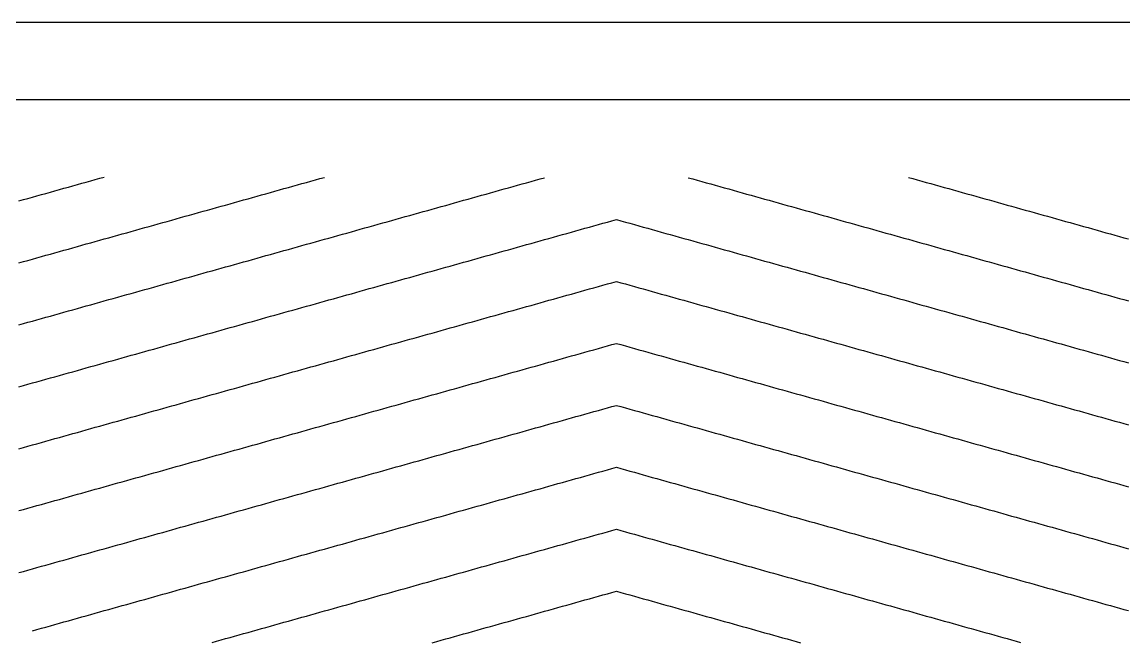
# Model space of a CAD drawing. Header units: millimetres. Extents: x 7 to 193, y 7 to 313.
# Drawn here: x 69.3 to 126.2, y 281 to 313 of the extents above; entities that cross this region are included whole.
import ezdxf

# ---------------------------------------------------------------- set-up
doc = ezdxf.new("R2010")
doc.units = ezdxf.units.MM
doc.layers.add('STUDY_GUIDES', color=7, linetype='Continuous')

msp = doc.modelspace()

# ---------------------------------------------------------------- linework, layer by layer
at = {"layer": 'STUDY_GUIDES'}
for points in [[(19, 313), (181, 313)], [(20, 309), (180, 309)], [(69.144, 303.7603), (69.376, 303.8253), (69.608, 303.8902), (69.84, 303.9552), (70.072, 304.0202), (70.304, 304.0851), (70.536, 304.1501), (70.768, 304.215), (71, 304.28), (71.232, 304.345), (71.464, 304.4099), (71.696, 304.4749), (71.928, 304.5398), (72.16, 304.6048), (72.392, 304.6698), (72.624, 304.7347), (72.856, 304.7997), (73.088, 304.8646), (73.32, 304.9296), (73.552, 304.9946)], [(69.144, 300.5603), (69.376, 300.6253), (69.608, 300.6902), (69.84, 300.7552), (70.072, 300.8202), (70.304, 300.8851), (70.536, 300.9501), (70.768, 301.015), (71, 301.08), (71.232, 301.145), (71.464, 301.2099), (71.696, 301.2749), (71.928, 301.3398), (72.16, 301.4048), (72.392, 301.4698), (72.624, 301.5347), (72.856, 301.5997), (73.088, 301.6646), (73.32, 301.7296), (73.552, 301.7946), (73.784, 301.8595), (74.016, 301.9245), (74.248, 301.9894), (74.48, 302.0544), (74.712, 302.1194), (74.944, 302.1843), (75.176, 302.2493), (75.408, 302.3142), (75.64, 302.3792), (75.872, 302.4442), (76.104, 302.5091), (76.336, 302.5741), (76.568, 302.639), (76.8, 302.704), (77.032, 302.769), (77.264, 302.8339), (77.496, 302.8989), (77.728, 302.9638), (77.96, 303.0288), (78.192, 303.0938), (78.424, 303.1587), (78.656, 303.2237), (78.888, 303.2886), (79.12, 303.3536), (79.352, 303.4186), (79.584, 303.4835), (79.816, 303.5485), (80.048, 303.6134), (80.28, 303.6784), (80.512, 303.7434), (80.744, 303.8083), (80.976, 303.8733), (81.208, 303.9382), (81.44, 304.0032), (81.672, 304.0682), (81.904, 304.1331), (82.136, 304.1981), (82.368, 304.263), (82.6, 304.328), (82.832, 304.393), (83.064, 304.4579), (83.296, 304.5229), (83.528, 304.5878), (83.76, 304.6528), (83.992, 304.7178), (84.224, 304.7827), (84.456, 304.8477), (84.688, 304.9126), (84.92, 304.9776)], [(69.144, 297.3603), (69.376, 297.4253), (69.608, 297.4902), (69.84, 297.5552), (70.072, 297.6202), (70.304, 297.6851), (70.536, 297.7501), (70.768, 297.815), (71, 297.88), (71.232, 297.945), (71.464, 298.0099), (71.696, 298.0749), (71.928, 298.1398), (72.16, 298.2048), (72.392, 298.2698), (72.624, 298.3347), (72.856, 298.3997), (73.088, 298.4646), (73.32, 298.5296), (73.552, 298.5946), (73.784, 298.6595), (74.016, 298.7245), (74.248, 298.7894), (74.48, 298.8544), (74.712, 298.9194), (74.944, 298.9843), (75.176, 299.0493), (75.408, 299.1142), (75.64, 299.1792), (75.872, 299.2442), (76.104, 299.3091), (76.336, 299.3741), (76.568, 299.439), (76.8, 299.504), (77.032, 299.569), (77.264, 299.6339), (77.496, 299.6989), (77.728, 299.7638), (77.96, 299.8288), (78.192, 299.8938), (78.424, 299.9587), (78.656, 300.0237), (78.888, 300.0886), (79.12, 300.1536), (79.352, 300.2186), (79.584, 300.2835), (79.816, 300.3485), (80.048, 300.4134), (80.28, 300.4784), (80.512, 300.5434), (80.744, 300.6083), (80.976, 300.6733), (81.208, 300.7382), (81.44, 300.8032), (81.672, 300.8682), (81.904, 300.9331), (82.136, 300.9981), (82.368, 301.063), (82.6, 301.128), (82.832, 301.193), (83.064, 301.2579), (83.296, 301.3229), (83.528, 301.3878), (83.76, 301.4528), (83.992, 301.5178), (84.224, 301.5827), (84.456, 301.6477), (84.688, 301.7126), (84.92, 301.7776), (85.152, 301.8426), (85.384, 301.9075), (85.616, 301.9725), (85.848, 302.0374), (86.08, 302.1024), (86.312, 302.1674), (86.544, 302.2323), (86.776, 302.2973), (87.008, 302.3622), (87.24, 302.4272), (87.472, 302.4922), (87.704, 302.5571), (87.936, 302.6221), (88.168, 302.687), (88.4, 302.752), (88.632, 302.817), (88.864, 302.8819), (89.096, 302.9469), (89.328, 303.0118), (89.56, 303.0768), (89.792, 303.1418), (90.024, 303.2067), (90.256, 303.2717), (90.488, 303.3366), (90.72, 303.4016), (90.952, 303.4666), (91.184, 303.5315), (91.416, 303.5965), (91.648, 303.6614), (91.88, 303.7264), (92.112, 303.7914), (92.344, 303.8563), (92.576, 303.9213), (92.808, 303.9862), (93.04, 304.0512), (93.272, 304.1162), (93.504, 304.1811), (93.736, 304.2461), (93.968, 304.311), (94.2, 304.376), (94.432, 304.441), (94.664, 304.5059), (94.896, 304.5709), (95.128, 304.6358), (95.36, 304.7008), (95.592, 304.7658), (95.824, 304.8307), (96.056, 304.8957), (96.288, 304.9606)], [(103.712, 304.9606), (103.944, 304.8957), (104.176, 304.8307), (104.408, 304.7658), (104.64, 304.7008), (104.872, 304.6358), (105.104, 304.5709), (105.336, 304.5059), (105.568, 304.441), (105.8, 304.376), (106.032, 304.311), (106.264, 304.2461), (106.496, 304.1811), (106.728, 304.1162), (106.96, 304.0512), (107.192, 303.9862), (107.424, 303.9213), (107.656, 303.8563), (107.888, 303.7914), (108.12, 303.7264), (108.352, 303.6614), (108.584, 303.5965), (108.816, 303.5315), (109.048, 303.4666), (109.28, 303.4016), (109.512, 303.3366), (109.744, 303.2717), (109.976, 303.2067), (110.208, 303.1418), (110.44, 303.0768), (110.672, 303.0118), (110.904, 302.9469), (111.136, 302.8819), (111.368, 302.817), (111.6, 302.752), (111.832, 302.687), (112.064, 302.6221), (112.296, 302.5571), (112.528, 302.4922), (112.76, 302.4272), (112.992, 302.3622), (113.224, 302.2973), (113.456, 302.2323), (113.688, 302.1674), (113.92, 302.1024), (114.152, 302.0374), (114.384, 301.9725), (114.616, 301.9075), (114.848, 301.8426), (115.08, 301.7776), (115.312, 301.7126), (115.544, 301.6477), (115.776, 301.5827), (116.008, 301.5178), (116.24, 301.4528), (116.472, 301.3878), (116.704, 301.3229), (116.936, 301.2579), (117.168, 301.193), (117.4, 301.128), (117.632, 301.063), (117.864, 300.9981), (118.096, 300.9331), (118.328, 300.8682), (118.56, 300.8032), (118.792, 300.7382), (119.024, 300.6733), (119.256, 300.6083), (119.488, 300.5434), (119.72, 300.4784), (119.952, 300.4134), (120.184, 300.3485), (120.416, 300.2835), (120.648, 300.2186), (120.88, 300.1536), (121.112, 300.0886), (121.344, 300.0237), (121.576, 299.9587), (121.808, 299.8938), (122.04, 299.8288), (122.272, 299.7638), (122.504, 299.6989), (122.736, 299.6339), (122.968, 299.569), (123.2, 299.504), (123.432, 299.439), (123.664, 299.3741), (123.896, 299.3091), (124.128, 299.2442), (124.36, 299.1792), (124.592, 299.1142), (124.824, 299.0493), (125.056, 298.9843), (125.288, 298.9194), (125.52, 298.8544), (125.752, 298.7894), (125.984, 298.7245), (126.216, 298.6595), (126.448, 298.5946)], [(115.08, 304.9776), (115.312, 304.9126), (115.544, 304.8477), (115.776, 304.7827), (116.008, 304.7178), (116.24, 304.6528), (116.472, 304.5878), (116.704, 304.5229), (116.936, 304.4579), (117.168, 304.393), (117.4, 304.328), (117.632, 304.263), (117.864, 304.1981), (118.096, 304.1331), (118.328, 304.0682), (118.56, 304.0032), (118.792, 303.9382), (119.024, 303.8733), (119.256, 303.8083), (119.488, 303.7434), (119.72, 303.6784), (119.952, 303.6134), (120.184, 303.5485), (120.416, 303.4835), (120.648, 303.4186), (120.88, 303.3536), (121.112, 303.2886), (121.344, 303.2237), (121.576, 303.1587), (121.808, 303.0938), (122.04, 303.0288), (122.272, 302.9638), (122.504, 302.8989), (122.736, 302.8339), (122.968, 302.769), (123.2, 302.704), (123.432, 302.639), (123.664, 302.5741), (123.896, 302.5091), (124.128, 302.4442), (124.36, 302.3792), (124.592, 302.3142), (124.824, 302.2493), (125.056, 302.1843), (125.288, 302.1194), (125.52, 302.0544), (125.752, 301.9894), (125.984, 301.9245), (126.216, 301.8595), (126.448, 301.7946)], [(69.144, 294.1603), (69.376, 294.2253), (69.608, 294.2902), (69.84, 294.3552), (70.072, 294.4202), (70.304, 294.4851), (70.536, 294.5501), (70.768, 294.615), (71, 294.68), (71.232, 294.745), (71.464, 294.8099), (71.696, 294.8749), (71.928, 294.9398), (72.16, 295.0048), (72.392, 295.0698), (72.624, 295.1347), (72.856, 295.1997), (73.088, 295.2646), (73.32, 295.3296), (73.552, 295.3946), (73.784, 295.4595), (74.016, 295.5245), (74.248, 295.5894), (74.48, 295.6544), (74.712, 295.7194), (74.944, 295.7843), (75.176, 295.8493), (75.408, 295.9142), (75.64, 295.9792), (75.872, 296.0442), (76.104, 296.1091), (76.336, 296.1741), (76.568, 296.239), (76.8, 296.304), (77.032, 296.369), (77.264, 296.4339), (77.496, 296.4989), (77.728, 296.5638), (77.96, 296.6288), (78.192, 296.6938), (78.424, 296.7587), (78.656, 296.8237), (78.888, 296.8886), (79.12, 296.9536), (79.352, 297.0186), (79.584, 297.0835), (79.816, 297.1485), (80.048, 297.2134), (80.28, 297.2784), (80.512, 297.3434), (80.744, 297.4083), (80.976, 297.4733), (81.208, 297.5382), (81.44, 297.6032), (81.672, 297.6682), (81.904, 297.7331), (82.136, 297.7981), (82.368, 297.863), (82.6, 297.928), (82.832, 297.993), (83.064, 298.0579), (83.296, 298.1229), (83.528, 298.1878), (83.76, 298.2528), (83.992, 298.3178), (84.224, 298.3827), (84.456, 298.4477), (84.688, 298.5126), (84.92, 298.5776), (85.152, 298.6426), (85.384, 298.7075), (85.616, 298.7725), (85.848, 298.8374), (86.08, 298.9024), (86.312, 298.9674), (86.544, 299.0323), (86.776, 299.0973), (87.008, 299.1622), (87.24, 299.2272), (87.472, 299.2922), (87.704, 299.3571), (87.936, 299.4221), (88.168, 299.487), (88.4, 299.552), (88.632, 299.617), (88.864, 299.6819), (89.096, 299.7469), (89.328, 299.8118), (89.56, 299.8768), (89.792, 299.9418), (90.024, 300.0067), (90.256, 300.0717), (90.488, 300.1366), (90.72, 300.2016), (90.952, 300.2666), (91.184, 300.3315), (91.416, 300.3965), (91.648, 300.4614), (91.88, 300.5264), (92.112, 300.5914), (92.344, 300.6563), (92.576, 300.7213), (92.808, 300.7862), (93.04, 300.8512), (93.272, 300.9162), (93.504, 300.9811), (93.736, 301.0461), (93.968, 301.111), (94.2, 301.176), (94.432, 301.241), (94.664, 301.3059), (94.896, 301.3709), (95.128, 301.4358), (95.36, 301.5008), (95.592, 301.5658), (95.824, 301.6307), (96.056, 301.6957), (96.288, 301.7606), (96.52, 301.8256), (96.752, 301.8906), (96.984, 301.9555), (97.216, 302.0205), (97.448, 302.0854), (97.68, 302.1504), (97.912, 302.2154), (98.144, 302.2803), (98.376, 302.3453), (98.608, 302.4102), (98.84, 302.4752), (99.072, 302.5402), (99.304, 302.6051), (99.536, 302.6701), (99.768, 302.735), (100, 302.8), (100.232, 302.735), (100.464, 302.6701), (100.696, 302.6051), (100.928, 302.5402), (101.16, 302.4752), (101.392, 302.4102), (101.624, 302.3453), (101.856, 302.2803), (102.088, 302.2154), (102.32, 302.1504), (102.552, 302.0854), (102.784, 302.0205), (103.016, 301.9555), (103.248, 301.8906), (103.48, 301.8256), (103.712, 301.7606), (103.944, 301.6957), (104.176, 301.6307), (104.408, 301.5658), (104.64, 301.5008), (104.872, 301.4358), (105.104, 301.3709), (105.336, 301.3059), (105.568, 301.241), (105.8, 301.176), (106.032, 301.111), (106.264, 301.0461), (106.496, 300.9811), (106.728, 300.9162), (106.96, 300.8512), (107.192, 300.7862), (107.424, 300.7213), (107.656, 300.6563), (107.888, 300.5914), (108.12, 300.5264), (108.352, 300.4614), (108.584, 300.3965), (108.816, 300.3315), (109.048, 300.2666), (109.28, 300.2016), (109.512, 300.1366), (109.744, 300.0717), (109.976, 300.0067), (110.208, 299.9418), (110.44, 299.8768), (110.672, 299.8118), (110.904, 299.7469), (111.136, 299.6819), (111.368, 299.617), (111.6, 299.552), (111.832, 299.487), (112.064, 299.4221), (112.296, 299.3571), (112.528, 299.2922), (112.76, 299.2272), (112.992, 299.1622), (113.224, 299.0973), (113.456, 299.0323), (113.688, 298.9674), (113.92, 298.9024), (114.152, 298.8374), (114.384, 298.7725), (114.616, 298.7075), (114.848, 298.6426), (115.08, 298.5776), (115.312, 298.5126), (115.544, 298.4477), (115.776, 298.3827), (116.008, 298.3178), (116.24, 298.2528), (116.472, 298.1878), (116.704, 298.1229), (116.936, 298.0579), (117.168, 297.993), (117.4, 297.928), (117.632, 297.863), (117.864, 297.7981), (118.096, 297.7331), (118.328, 297.6682), (118.56, 297.6032), (118.792, 297.5382), (119.024, 297.4733), (119.256, 297.4083), (119.488, 297.3434), (119.72, 297.2784), (119.952, 297.2134), (120.184, 297.1485), (120.416, 297.0835), (120.648, 297.0186), (120.88, 296.9536), (121.112, 296.8886), (121.344, 296.8237), (121.576, 296.7587), (121.808, 296.6938), (122.04, 296.6288), (122.272, 296.5638), (122.504, 296.4989), (122.736, 296.4339), (122.968, 296.369), (123.2, 296.304), (123.432, 296.239), (123.664, 296.1741), (123.896, 296.1091), (124.128, 296.0442), (124.36, 295.9792), (124.592, 295.9142), (124.824, 295.8493), (125.056, 295.7843), (125.288, 295.7194), (125.52, 295.6544), (125.752, 295.5894), (125.984, 295.5245), (126.216, 295.4595), (126.448, 295.3946)], [(69.144, 290.9603), (69.376, 291.0253), (69.608, 291.0902), (69.84, 291.1552), (70.072, 291.2202), (70.304, 291.2851), (70.536, 291.3501), (70.768, 291.415), (71, 291.48), (71.232, 291.545), (71.464, 291.6099), (71.696, 291.6749), (71.928, 291.7398), (72.16, 291.8048), (72.392, 291.8698), (72.624, 291.9347), (72.856, 291.9997), (73.088, 292.0646), (73.32, 292.1296), (73.552, 292.1946), (73.784, 292.2595), (74.016, 292.3245), (74.248, 292.3894), (74.48, 292.4544), (74.712, 292.5194), (74.944, 292.5843), (75.176, 292.6493), (75.408, 292.7142), (75.64, 292.7792), (75.872, 292.8442), (76.104, 292.9091), (76.336, 292.9741), (76.568, 293.039), (76.8, 293.104), (77.032, 293.169), (77.264, 293.2339), (77.496, 293.2989), (77.728, 293.3638), (77.96, 293.4288), (78.192, 293.4938), (78.424, 293.5587), (78.656, 293.6237), (78.888, 293.6886), (79.12, 293.7536), (79.352, 293.8186), (79.584, 293.8835), (79.816, 293.9485), (80.048, 294.0134), (80.28, 294.0784), (80.512, 294.1434), (80.744, 294.2083), (80.976, 294.2733), (81.208, 294.3382), (81.44, 294.4032), (81.672, 294.4682), (81.904, 294.5331), (82.136, 294.5981), (82.368, 294.663), (82.6, 294.728), (82.832, 294.793), (83.064, 294.8579), (83.296, 294.9229), (83.528, 294.9878), (83.76, 295.0528), (83.992, 295.1178), (84.224, 295.1827), (84.456, 295.2477), (84.688, 295.3126), (84.92, 295.3776), (85.152, 295.4426), (85.384, 295.5075), (85.616, 295.5725), (85.848, 295.6374), (86.08, 295.7024), (86.312, 295.7674), (86.544, 295.8323), (86.776, 295.8973), (87.008, 295.9622), (87.24, 296.0272), (87.472, 296.0922), (87.704, 296.1571), (87.936, 296.2221), (88.168, 296.287), (88.4, 296.352), (88.632, 296.417), (88.864, 296.4819), (89.096, 296.5469), (89.328, 296.6118), (89.56, 296.6768), (89.792, 296.7418), (90.024, 296.8067), (90.256, 296.8717), (90.488, 296.9366), (90.72, 297.0016), (90.952, 297.0666), (91.184, 297.1315), (91.416, 297.1965), (91.648, 297.2614), (91.88, 297.3264), (92.112, 297.3914), (92.344, 297.4563), (92.576, 297.5213), (92.808, 297.5862), (93.04, 297.6512), (93.272, 297.7162), (93.504, 297.7811), (93.736, 297.8461), (93.968, 297.911), (94.2, 297.976), (94.432, 298.041), (94.664, 298.1059), (94.896, 298.1709), (95.128, 298.2358), (95.36, 298.3008), (95.592, 298.3658), (95.824, 298.4307), (96.056, 298.4957), (96.288, 298.5606), (96.52, 298.6256), (96.752, 298.6906), (96.984, 298.7555), (97.216, 298.8205), (97.448, 298.8854), (97.68, 298.9504), (97.912, 299.0154), (98.144, 299.0803), (98.376, 299.1453), (98.608, 299.2102), (98.84, 299.2752), (99.072, 299.3402), (99.304, 299.4051), (99.536, 299.4701), (99.768, 299.535), (100, 299.6), (100.232, 299.535), (100.464, 299.4701), (100.696, 299.4051), (100.928, 299.3402), (101.16, 299.2752), (101.392, 299.2102), (101.624, 299.1453), (101.856, 299.0803), (102.088, 299.0154), (102.32, 298.9504), (102.552, 298.8854), (102.784, 298.8205), (103.016, 298.7555), (103.248, 298.6906), (103.48, 298.6256), (103.712, 298.5606), (103.944, 298.4957), (104.176, 298.4307), (104.408, 298.3658), (104.64, 298.3008), (104.872, 298.2358), (105.104, 298.1709), (105.336, 298.1059), (105.568, 298.041), (105.8, 297.976), (106.032, 297.911), (106.264, 297.8461), (106.496, 297.7811), (106.728, 297.7162), (106.96, 297.6512), (107.192, 297.5862), (107.424, 297.5213), (107.656, 297.4563), (107.888, 297.3914), (108.12, 297.3264), (108.352, 297.2614), (108.584, 297.1965), (108.816, 297.1315), (109.048, 297.0666), (109.28, 297.0016), (109.512, 296.9366), (109.744, 296.8717), (109.976, 296.8067), (110.208, 296.7418), (110.44, 296.6768), (110.672, 296.6118), (110.904, 296.5469), (111.136, 296.4819), (111.368, 296.417), (111.6, 296.352), (111.832, 296.287), (112.064, 296.2221), (112.296, 296.1571), (112.528, 296.0922), (112.76, 296.0272), (112.992, 295.9622), (113.224, 295.8973), (113.456, 295.8323), (113.688, 295.7674), (113.92, 295.7024), (114.152, 295.6374), (114.384, 295.5725), (114.616, 295.5075), (114.848, 295.4426), (115.08, 295.3776), (115.312, 295.3126), (115.544, 295.2477), (115.776, 295.1827), (116.008, 295.1178), (116.24, 295.0528), (116.472, 294.9878), (116.704, 294.9229), (116.936, 294.8579), (117.168, 294.793), (117.4, 294.728), (117.632, 294.663), (117.864, 294.5981), (118.096, 294.5331), (118.328, 294.4682), (118.56, 294.4032), (118.792, 294.3382), (119.024, 294.2733), (119.256, 294.2083), (119.488, 294.1434), (119.72, 294.0784), (119.952, 294.0134), (120.184, 293.9485), (120.416, 293.8835), (120.648, 293.8186), (120.88, 293.7536), (121.112, 293.6886), (121.344, 293.6237), (121.576, 293.5587), (121.808, 293.4938), (122.04, 293.4288), (122.272, 293.3638), (122.504, 293.2989), (122.736, 293.2339), (122.968, 293.169), (123.2, 293.104), (123.432, 293.039), (123.664, 292.9741), (123.896, 292.9091), (124.128, 292.8442), (124.36, 292.7792), (124.592, 292.7142), (124.824, 292.6493), (125.056, 292.5843), (125.288, 292.5194), (125.52, 292.4544), (125.752, 292.3894), (125.984, 292.3245), (126.216, 292.2595), (126.448, 292.1946)], [(69.144, 287.7603), (69.376, 287.8253), (69.608, 287.8902), (69.84, 287.9552), (70.072, 288.0202), (70.304, 288.0851), (70.536, 288.1501), (70.768, 288.215), (71, 288.28), (71.232, 288.345), (71.464, 288.4099), (71.696, 288.4749), (71.928, 288.5398), (72.16, 288.6048), (72.392, 288.6698), (72.624, 288.7347), (72.856, 288.7997), (73.088, 288.8646), (73.32, 288.9296), (73.552, 288.9946), (73.784, 289.0595), (74.016, 289.1245), (74.248, 289.1894), (74.48, 289.2544), (74.712, 289.3194), (74.944, 289.3843), (75.176, 289.4493), (75.408, 289.5142), (75.64, 289.5792), (75.872, 289.6442), (76.104, 289.7091), (76.336, 289.7741), (76.568, 289.839), (76.8, 289.904), (77.032, 289.969), (77.264, 290.0339), (77.496, 290.0989), (77.728, 290.1638), (77.96, 290.2288), (78.192, 290.2938), (78.424, 290.3587), (78.656, 290.4237), (78.888, 290.4886), (79.12, 290.5536), (79.352, 290.6186), (79.584, 290.6835), (79.816, 290.7485), (80.048, 290.8134), (80.28, 290.8784), (80.512, 290.9434), (80.744, 291.0083), (80.976, 291.0733), (81.208, 291.1382), (81.44, 291.2032), (81.672, 291.2682), (81.904, 291.3331), (82.136, 291.3981), (82.368, 291.463), (82.6, 291.528), (82.832, 291.593), (83.064, 291.6579), (83.296, 291.7229), (83.528, 291.7878), (83.76, 291.8528), (83.992, 291.9178), (84.224, 291.9827), (84.456, 292.0477), (84.688, 292.1126), (84.92, 292.1776), (85.152, 292.2426), (85.384, 292.3075), (85.616, 292.3725), (85.848, 292.4374), (86.08, 292.5024), (86.312, 292.5674), (86.544, 292.6323), (86.776, 292.6973), (87.008, 292.7622), (87.24, 292.8272), (87.472, 292.8922), (87.704, 292.9571), (87.936, 293.0221), (88.168, 293.087), (88.4, 293.152), (88.632, 293.217), (88.864, 293.2819), (89.096, 293.3469), (89.328, 293.4118), (89.56, 293.4768), (89.792, 293.5418), (90.024, 293.6067), (90.256, 293.6717), (90.488, 293.7366), (90.72, 293.8016), (90.952, 293.8666), (91.184, 293.9315), (91.416, 293.9965), (91.648, 294.0614), (91.88, 294.1264), (92.112, 294.1914), (92.344, 294.2563), (92.576, 294.3213), (92.808, 294.3862), (93.04, 294.4512), (93.272, 294.5162), (93.504, 294.5811), (93.736, 294.6461), (93.968, 294.711), (94.2, 294.776), (94.432, 294.841), (94.664, 294.9059), (94.896, 294.9709), (95.128, 295.0358), (95.36, 295.1008), (95.592, 295.1658), (95.824, 295.2307), (96.056, 295.2957), (96.288, 295.3606), (96.52, 295.4256), (96.752, 295.4906), (96.984, 295.5555), (97.216, 295.6205), (97.448, 295.6854), (97.68, 295.7504), (97.912, 295.8154), (98.144, 295.8803), (98.376, 295.9453), (98.608, 296.0102), (98.84, 296.0752), (99.072, 296.1402), (99.304, 296.2051), (99.536, 296.2701), (99.768, 296.335), (100, 296.4), (100.232, 296.335), (100.464, 296.2701), (100.696, 296.2051), (100.928, 296.1402), (101.16, 296.0752), (101.392, 296.0102), (101.624, 295.9453), (101.856, 295.8803), (102.088, 295.8154), (102.32, 295.7504), (102.552, 295.6854), (102.784, 295.6205), (103.016, 295.5555), (103.248, 295.4906), (103.48, 295.4256), (103.712, 295.3606), (103.944, 295.2957), (104.176, 295.2307), (104.408, 295.1658), (104.64, 295.1008), (104.872, 295.0358), (105.104, 294.9709), (105.336, 294.9059), (105.568, 294.841), (105.8, 294.776), (106.032, 294.711), (106.264, 294.6461), (106.496, 294.5811), (106.728, 294.5162), (106.96, 294.4512), (107.192, 294.3862), (107.424, 294.3213), (107.656, 294.2563), (107.888, 294.1914), (108.12, 294.1264), (108.352, 294.0614), (108.584, 293.9965), (108.816, 293.9315), (109.048, 293.8666), (109.28, 293.8016), (109.512, 293.7366), (109.744, 293.6717), (109.976, 293.6067), (110.208, 293.5418), (110.44, 293.4768), (110.672, 293.4118), (110.904, 293.3469), (111.136, 293.2819), (111.368, 293.217), (111.6, 293.152), (111.832, 293.087), (112.064, 293.0221), (112.296, 292.9571), (112.528, 292.8922), (112.76, 292.8272), (112.992, 292.7622), (113.224, 292.6973), (113.456, 292.6323), (113.688, 292.5674), (113.92, 292.5024), (114.152, 292.4374), (114.384, 292.3725), (114.616, 292.3075), (114.848, 292.2426), (115.08, 292.1776), (115.312, 292.1126), (115.544, 292.0477), (115.776, 291.9827), (116.008, 291.9178), (116.24, 291.8528), (116.472, 291.7878), (116.704, 291.7229), (116.936, 291.6579), (117.168, 291.593), (117.4, 291.528), (117.632, 291.463), (117.864, 291.3981), (118.096, 291.3331), (118.328, 291.2682), (118.56, 291.2032), (118.792, 291.1382), (119.024, 291.0733), (119.256, 291.0083), (119.488, 290.9434), (119.72, 290.8784), (119.952, 290.8134), (120.184, 290.7485), (120.416, 290.6835), (120.648, 290.6186), (120.88, 290.5536), (121.112, 290.4886), (121.344, 290.4237), (121.576, 290.3587), (121.808, 290.2938), (122.04, 290.2288), (122.272, 290.1638), (122.504, 290.0989), (122.736, 290.0339), (122.968, 289.969), (123.2, 289.904), (123.432, 289.839), (123.664, 289.7741), (123.896, 289.7091), (124.128, 289.6442), (124.36, 289.5792), (124.592, 289.5142), (124.824, 289.4493), (125.056, 289.3843), (125.288, 289.3194), (125.52, 289.2544), (125.752, 289.1894), (125.984, 289.1245), (126.216, 289.0595), (126.448, 288.9946)], [(69.144, 284.5603), (69.376, 284.6253), (69.608, 284.6902), (69.84, 284.7552), (70.072, 284.8202), (70.304, 284.8851), (70.536, 284.9501), (70.768, 285.015), (71, 285.08), (71.232, 285.145), (71.464, 285.2099), (71.696, 285.2749), (71.928, 285.3398), (72.16, 285.4048), (72.392, 285.4698), (72.624, 285.5347), (72.856, 285.5997), (73.088, 285.6646), (73.32, 285.7296), (73.552, 285.7946), (73.784, 285.8595), (74.016, 285.9245), (74.248, 285.9894), (74.48, 286.0544), (74.712, 286.1194), (74.944, 286.1843), (75.176, 286.2493), (75.408, 286.3142), (75.64, 286.3792), (75.872, 286.4442), (76.104, 286.5091), (76.336, 286.5741), (76.568, 286.639), (76.8, 286.704), (77.032, 286.769), (77.264, 286.8339), (77.496, 286.8989), (77.728, 286.9638), (77.96, 287.0288), (78.192, 287.0938), (78.424, 287.1587), (78.656, 287.2237), (78.888, 287.2886), (79.12, 287.3536), (79.352, 287.4186), (79.584, 287.4835), (79.816, 287.5485), (80.048, 287.6134), (80.28, 287.6784), (80.512, 287.7434), (80.744, 287.8083), (80.976, 287.8733), (81.208, 287.9382), (81.44, 288.0032), (81.672, 288.0682), (81.904, 288.1331), (82.136, 288.1981), (82.368, 288.263), (82.6, 288.328), (82.832, 288.393), (83.064, 288.4579), (83.296, 288.5229), (83.528, 288.5878), (83.76, 288.6528), (83.992, 288.7178), (84.224, 288.7827), (84.456, 288.8477), (84.688, 288.9126), (84.92, 288.9776), (85.152, 289.0426), (85.384, 289.1075), (85.616, 289.1725), (85.848, 289.2374), (86.08, 289.3024), (86.312, 289.3674), (86.544, 289.4323), (86.776, 289.4973), (87.008, 289.5622), (87.24, 289.6272), (87.472, 289.6922), (87.704, 289.7571), (87.936, 289.8221), (88.168, 289.887), (88.4, 289.952), (88.632, 290.017), (88.864, 290.0819), (89.096, 290.1469), (89.328, 290.2118), (89.56, 290.2768), (89.792, 290.3418), (90.024, 290.4067), (90.256, 290.4717), (90.488, 290.5366), (90.72, 290.6016), (90.952, 290.6666), (91.184, 290.7315), (91.416, 290.7965), (91.648, 290.8614), (91.88, 290.9264), (92.112, 290.9914), (92.344, 291.0563), (92.576, 291.1213), (92.808, 291.1862), (93.04, 291.2512), (93.272, 291.3162), (93.504, 291.3811), (93.736, 291.4461), (93.968, 291.511), (94.2, 291.576), (94.432, 291.641), (94.664, 291.7059), (94.896, 291.7709), (95.128, 291.8358), (95.36, 291.9008), (95.592, 291.9658), (95.824, 292.0307), (96.056, 292.0957), (96.288, 292.1606), (96.52, 292.2256), (96.752, 292.2906), (96.984, 292.3555), (97.216, 292.4205), (97.448, 292.4854), (97.68, 292.5504), (97.912, 292.6154), (98.144, 292.6803), (98.376, 292.7453), (98.608, 292.8102), (98.84, 292.8752), (99.072, 292.9402), (99.304, 293.0051), (99.536, 293.0701), (99.768, 293.135), (100, 293.2), (100.232, 293.135), (100.464, 293.0701), (100.696, 293.0051), (100.928, 292.9402), (101.16, 292.8752), (101.392, 292.8102), (101.624, 292.7453), (101.856, 292.6803), (102.088, 292.6154), (102.32, 292.5504), (102.552, 292.4854), (102.784, 292.4205), (103.016, 292.3555), (103.248, 292.2906), (103.48, 292.2256), (103.712, 292.1606), (103.944, 292.0957), (104.176, 292.0307), (104.408, 291.9658), (104.64, 291.9008), (104.872, 291.8358), (105.104, 291.7709), (105.336, 291.7059), (105.568, 291.641), (105.8, 291.576), (106.032, 291.511), (106.264, 291.4461), (106.496, 291.3811), (106.728, 291.3162), (106.96, 291.2512), (107.192, 291.1862), (107.424, 291.1213), (107.656, 291.0563), (107.888, 290.9914), (108.12, 290.9264), (108.352, 290.8614), (108.584, 290.7965), (108.816, 290.7315), (109.048, 290.6666), (109.28, 290.6016), (109.512, 290.5366), (109.744, 290.4717), (109.976, 290.4067), (110.208, 290.3418), (110.44, 290.2768), (110.672, 290.2118), (110.904, 290.1469), (111.136, 290.0819), (111.368, 290.017), (111.6, 289.952), (111.832, 289.887), (112.064, 289.8221), (112.296, 289.7571), (112.528, 289.6922), (112.76, 289.6272), (112.992, 289.5622), (113.224, 289.4973), (113.456, 289.4323), (113.688, 289.3674), (113.92, 289.3024), (114.152, 289.2374), (114.384, 289.1725), (114.616, 289.1075), (114.848, 289.0426), (115.08, 288.9776), (115.312, 288.9126), (115.544, 288.8477), (115.776, 288.7827), (116.008, 288.7178), (116.24, 288.6528), (116.472, 288.5878), (116.704, 288.5229), (116.936, 288.4579), (117.168, 288.393), (117.4, 288.328), (117.632, 288.263), (117.864, 288.1981), (118.096, 288.1331), (118.328, 288.0682), (118.56, 288.0032), (118.792, 287.9382), (119.024, 287.8733), (119.256, 287.8083), (119.488, 287.7434), (119.72, 287.6784), (119.952, 287.6134), (120.184, 287.5485), (120.416, 287.4835), (120.648, 287.4186), (120.88, 287.3536), (121.112, 287.2886), (121.344, 287.2237), (121.576, 287.1587), (121.808, 287.0938), (122.04, 287.0288), (122.272, 286.9638), (122.504, 286.8989), (122.736, 286.8339), (122.968, 286.769), (123.2, 286.704), (123.432, 286.639), (123.664, 286.5741), (123.896, 286.5091), (124.128, 286.4442), (124.36, 286.3792), (124.592, 286.3142), (124.824, 286.2493), (125.056, 286.1843), (125.288, 286.1194), (125.52, 286.0544), (125.752, 285.9894), (125.984, 285.9245), (126.216, 285.8595), (126.448, 285.7946)], [(69.84, 281.5552), (70.072, 281.6202), (70.304, 281.6851), (70.536, 281.7501), (70.768, 281.815), (71, 281.88), (71.232, 281.945), (71.464, 282.0099), (71.696, 282.0749), (71.928, 282.1398), (72.16, 282.2048), (72.392, 282.2698), (72.624, 282.3347), (72.856, 282.3997), (73.088, 282.4646), (73.32, 282.5296), (73.552, 282.5946), (73.784, 282.6595), (74.016, 282.7245), (74.248, 282.7894), (74.48, 282.8544), (74.712, 282.9194), (74.944, 282.9843), (75.176, 283.0493), (75.408, 283.1142), (75.64, 283.1792), (75.872, 283.2442), (76.104, 283.3091), (76.336, 283.3741), (76.568, 283.439), (76.8, 283.504), (77.032, 283.569), (77.264, 283.6339), (77.496, 283.6989), (77.728, 283.7638), (77.96, 283.8288), (78.192, 283.8938), (78.424, 283.9587), (78.656, 284.0237), (78.888, 284.0886), (79.12, 284.1536), (79.352, 284.2186), (79.584, 284.2835), (79.816, 284.3485), (80.048, 284.4134), (80.28, 284.4784), (80.512, 284.5434), (80.744, 284.6083), (80.976, 284.6733), (81.208, 284.7382), (81.44, 284.8032), (81.672, 284.8682), (81.904, 284.9331), (82.136, 284.9981), (82.368, 285.063), (82.6, 285.128), (82.832, 285.193), (83.064, 285.2579), (83.296, 285.3229), (83.528, 285.3878), (83.76, 285.4528), (83.992, 285.5178), (84.224, 285.5827), (84.456, 285.6477), (84.688, 285.7126), (84.92, 285.7776), (85.152, 285.8426), (85.384, 285.9075), (85.616, 285.9725), (85.848, 286.0374), (86.08, 286.1024), (86.312, 286.1674), (86.544, 286.2323), (86.776, 286.2973), (87.008, 286.3622), (87.24, 286.4272), (87.472, 286.4922), (87.704, 286.5571), (87.936, 286.6221), (88.168, 286.687), (88.4, 286.752), (88.632, 286.817), (88.864, 286.8819), (89.096, 286.9469), (89.328, 287.0118), (89.56, 287.0768), (89.792, 287.1418), (90.024, 287.2067), (90.256, 287.2717), (90.488, 287.3366), (90.72, 287.4016), (90.952, 287.4666), (91.184, 287.5315), (91.416, 287.5965), (91.648, 287.6614), (91.88, 287.7264), (92.112, 287.7914), (92.344, 287.8563), (92.576, 287.9213), (92.808, 287.9862), (93.04, 288.0512), (93.272, 288.1162), (93.504, 288.1811), (93.736, 288.2461), (93.968, 288.311), (94.2, 288.376), (94.432, 288.441), (94.664, 288.5059), (94.896, 288.5709), (95.128, 288.6358), (95.36, 288.7008), (95.592, 288.7658), (95.824, 288.8307), (96.056, 288.8957), (96.288, 288.9606), (96.52, 289.0256), (96.752, 289.0906), (96.984, 289.1555), (97.216, 289.2205), (97.448, 289.2854), (97.68, 289.3504), (97.912, 289.4154), (98.144, 289.4803), (98.376, 289.5453), (98.608, 289.6102), (98.84, 289.6752), (99.072, 289.7402), (99.304, 289.8051), (99.536, 289.8701), (99.768, 289.935), (100, 290), (100.232, 289.935), (100.464, 289.8701), (100.696, 289.8051), (100.928, 289.7402), (101.16, 289.6752), (101.392, 289.6102), (101.624, 289.5453), (101.856, 289.4803), (102.088, 289.4154), (102.32, 289.3504), (102.552, 289.2854), (102.784, 289.2205), (103.016, 289.1555), (103.248, 289.0906), (103.48, 289.0256), (103.712, 288.9606), (103.944, 288.8957), (104.176, 288.8307), (104.408, 288.7658), (104.64, 288.7008), (104.872, 288.6358), (105.104, 288.5709), (105.336, 288.5059), (105.568, 288.441), (105.8, 288.376), (106.032, 288.311), (106.264, 288.2461), (106.496, 288.1811), (106.728, 288.1162), (106.96, 288.0512), (107.192, 287.9862), (107.424, 287.9213), (107.656, 287.8563), (107.888, 287.7914), (108.12, 287.7264), (108.352, 287.6614), (108.584, 287.5965), (108.816, 287.5315), (109.048, 287.4666), (109.28, 287.4016), (109.512, 287.3366), (109.744, 287.2717), (109.976, 287.2067), (110.208, 287.1418), (110.44, 287.0768), (110.672, 287.0118), (110.904, 286.9469), (111.136, 286.8819), (111.368, 286.817), (111.6, 286.752), (111.832, 286.687), (112.064, 286.6221), (112.296, 286.5571), (112.528, 286.4922), (112.76, 286.4272), (112.992, 286.3622), (113.224, 286.2973), (113.456, 286.2323), (113.688, 286.1674), (113.92, 286.1024), (114.152, 286.0374), (114.384, 285.9725), (114.616, 285.9075), (114.848, 285.8426), (115.08, 285.7776), (115.312, 285.7126), (115.544, 285.6477), (115.776, 285.5827), (116.008, 285.5178), (116.24, 285.4528), (116.472, 285.3878), (116.704, 285.3229), (116.936, 285.2579), (117.168, 285.193), (117.4, 285.128), (117.632, 285.063), (117.864, 284.9981), (118.096, 284.9331), (118.328, 284.8682), (118.56, 284.8032), (118.792, 284.7382), (119.024, 284.6733), (119.256, 284.6083), (119.488, 284.5434), (119.72, 284.4784), (119.952, 284.4134), (120.184, 284.3485), (120.416, 284.2835), (120.648, 284.2186), (120.88, 284.1536), (121.112, 284.0886), (121.344, 284.0237), (121.576, 283.9587), (121.808, 283.8938), (122.04, 283.8288), (122.272, 283.7638), (122.504, 283.6989), (122.736, 283.6339), (122.968, 283.569), (123.2, 283.504), (123.432, 283.439), (123.664, 283.3741), (123.896, 283.3091), (124.128, 283.2442), (124.36, 283.1792), (124.592, 283.1142), (124.824, 283.0493), (125.056, 282.9843), (125.288, 282.9194), (125.52, 282.8544), (125.752, 282.7894), (125.984, 282.7245), (126.216, 282.6595), (126.448, 282.5946)], [(79.12, 280.9536), (79.352, 281.0186), (79.584, 281.0835), (79.816, 281.1485), (80.048, 281.2134), (80.28, 281.2784), (80.512, 281.3434), (80.744, 281.4083), (80.976, 281.4733), (81.208, 281.5382), (81.44, 281.6032), (81.672, 281.6682), (81.904, 281.7331), (82.136, 281.7981), (82.368, 281.863), (82.6, 281.928), (82.832, 281.993), (83.064, 282.0579), (83.296, 282.1229), (83.528, 282.1878), (83.76, 282.2528), (83.992, 282.3178), (84.224, 282.3827), (84.456, 282.4477), (84.688, 282.5126), (84.92, 282.5776), (85.152, 282.6426), (85.384, 282.7075), (85.616, 282.7725), (85.848, 282.8374), (86.08, 282.9024), (86.312, 282.9674), (86.544, 283.0323), (86.776, 283.0973), (87.008, 283.1622), (87.24, 283.2272), (87.472, 283.2922), (87.704, 283.3571), (87.936, 283.4221), (88.168, 283.487), (88.4, 283.552), (88.632, 283.617), (88.864, 283.6819), (89.096, 283.7469), (89.328, 283.8118), (89.56, 283.8768), (89.792, 283.9418), (90.024, 284.0067), (90.256, 284.0717), (90.488, 284.1366), (90.72, 284.2016), (90.952, 284.2666), (91.184, 284.3315), (91.416, 284.3965), (91.648, 284.4614), (91.88, 284.5264), (92.112, 284.5914), (92.344, 284.6563), (92.576, 284.7213), (92.808, 284.7862), (93.04, 284.8512), (93.272, 284.9162), (93.504, 284.9811), (93.736, 285.0461), (93.968, 285.111), (94.2, 285.176), (94.432, 285.241), (94.664, 285.3059), (94.896, 285.3709), (95.128, 285.4358), (95.36, 285.5008), (95.592, 285.5658), (95.824, 285.6307), (96.056, 285.6957), (96.288, 285.7606), (96.52, 285.8256), (96.752, 285.8906), (96.984, 285.9555), (97.216, 286.0205), (97.448, 286.0854), (97.68, 286.1504), (97.912, 286.2154), (98.144, 286.2803), (98.376, 286.3453), (98.608, 286.4102), (98.84, 286.4752), (99.072, 286.5402), (99.304, 286.6051), (99.536, 286.6701), (99.768, 286.735), (100, 286.8), (100.232, 286.735), (100.464, 286.6701), (100.696, 286.6051), (100.928, 286.5402), (101.16, 286.4752), (101.392, 286.4102), (101.624, 286.3453), (101.856, 286.2803), (102.088, 286.2154), (102.32, 286.1504), (102.552, 286.0854), (102.784, 286.0205), (103.016, 285.9555), (103.248, 285.8906), (103.48, 285.8256), (103.712, 285.7606), (103.944, 285.6957), (104.176, 285.6307), (104.408, 285.5658), (104.64, 285.5008), (104.872, 285.4358), (105.104, 285.3709), (105.336, 285.3059), (105.568, 285.241), (105.8, 285.176), (106.032, 285.111), (106.264, 285.0461), (106.496, 284.9811), (106.728, 284.9162), (106.96, 284.8512), (107.192, 284.7862), (107.424, 284.7213), (107.656, 284.6563), (107.888, 284.5914), (108.12, 284.5264), (108.352, 284.4614), (108.584, 284.3965), (108.816, 284.3315), (109.048, 284.2666), (109.28, 284.2016), (109.512, 284.1366), (109.744, 284.0717), (109.976, 284.0067), (110.208, 283.9418), (110.44, 283.8768), (110.672, 283.8118), (110.904, 283.7469), (111.136, 283.6819), (111.368, 283.617), (111.6, 283.552), (111.832, 283.487), (112.064, 283.4221), (112.296, 283.3571), (112.528, 283.2922), (112.76, 283.2272), (112.992, 283.1622), (113.224, 283.0973), (113.456, 283.0323), (113.688, 282.9674), (113.92, 282.9024), (114.152, 282.8374), (114.384, 282.7725), (114.616, 282.7075), (114.848, 282.6426), (115.08, 282.5776), (115.312, 282.5126), (115.544, 282.4477), (115.776, 282.3827), (116.008, 282.3178), (116.24, 282.2528), (116.472, 282.1878), (116.704, 282.1229), (116.936, 282.0579), (117.168, 281.993), (117.4, 281.928), (117.632, 281.863), (117.864, 281.7981), (118.096, 281.7331), (118.328, 281.6682), (118.56, 281.6032), (118.792, 281.5382), (119.024, 281.4733), (119.256, 281.4083), (119.488, 281.3434), (119.72, 281.2784), (119.952, 281.2134), (120.184, 281.1485), (120.416, 281.0835), (120.648, 281.0186), (120.88, 280.9536)], [(90.488, 280.9366), (90.72, 281.0016), (90.952, 281.0666), (91.184, 281.1315), (91.416, 281.1965), (91.648, 281.2614), (91.88, 281.3264), (92.112, 281.3914), (92.344, 281.4563), (92.576, 281.5213), (92.808, 281.5862), (93.04, 281.6512), (93.272, 281.7162), (93.504, 281.7811), (93.736, 281.8461), (93.968, 281.911), (94.2, 281.976), (94.432, 282.041), (94.664, 282.1059), (94.896, 282.1709), (95.128, 282.2358), (95.36, 282.3008), (95.592, 282.3658), (95.824, 282.4307), (96.056, 282.4957), (96.288, 282.5606), (96.52, 282.6256), (96.752, 282.6906), (96.984, 282.7555), (97.216, 282.8205), (97.448, 282.8854), (97.68, 282.9504), (97.912, 283.0154), (98.144, 283.0803), (98.376, 283.1453), (98.608, 283.2102), (98.84, 283.2752), (99.072, 283.3402), (99.304, 283.4051), (99.536, 283.4701), (99.768, 283.535), (100, 283.6), (100.232, 283.535), (100.464, 283.4701), (100.696, 283.4051), (100.928, 283.3402), (101.16, 283.2752), (101.392, 283.2102), (101.624, 283.1453), (101.856, 283.0803), (102.088, 283.0154), (102.32, 282.9504), (102.552, 282.8854), (102.784, 282.8205), (103.016, 282.7555), (103.248, 282.6906), (103.48, 282.6256), (103.712, 282.5606), (103.944, 282.4957), (104.176, 282.4307), (104.408, 282.3658), (104.64, 282.3008), (104.872, 282.2358), (105.104, 282.1709), (105.336, 282.1059), (105.568, 282.041), (105.8, 281.976), (106.032, 281.911), (106.264, 281.8461), (106.496, 281.7811), (106.728, 281.7162), (106.96, 281.6512), (107.192, 281.5862), (107.424, 281.5213), (107.656, 281.4563), (107.888, 281.3914), (108.12, 281.3264), (108.352, 281.2614), (108.584, 281.1965), (108.816, 281.1315), (109.048, 281.0666), (109.28, 281.0016), (109.512, 280.9366)]]:
    msp.add_lwpolyline(points, dxfattribs=at)

doc.saveas('drawing.dxf')
